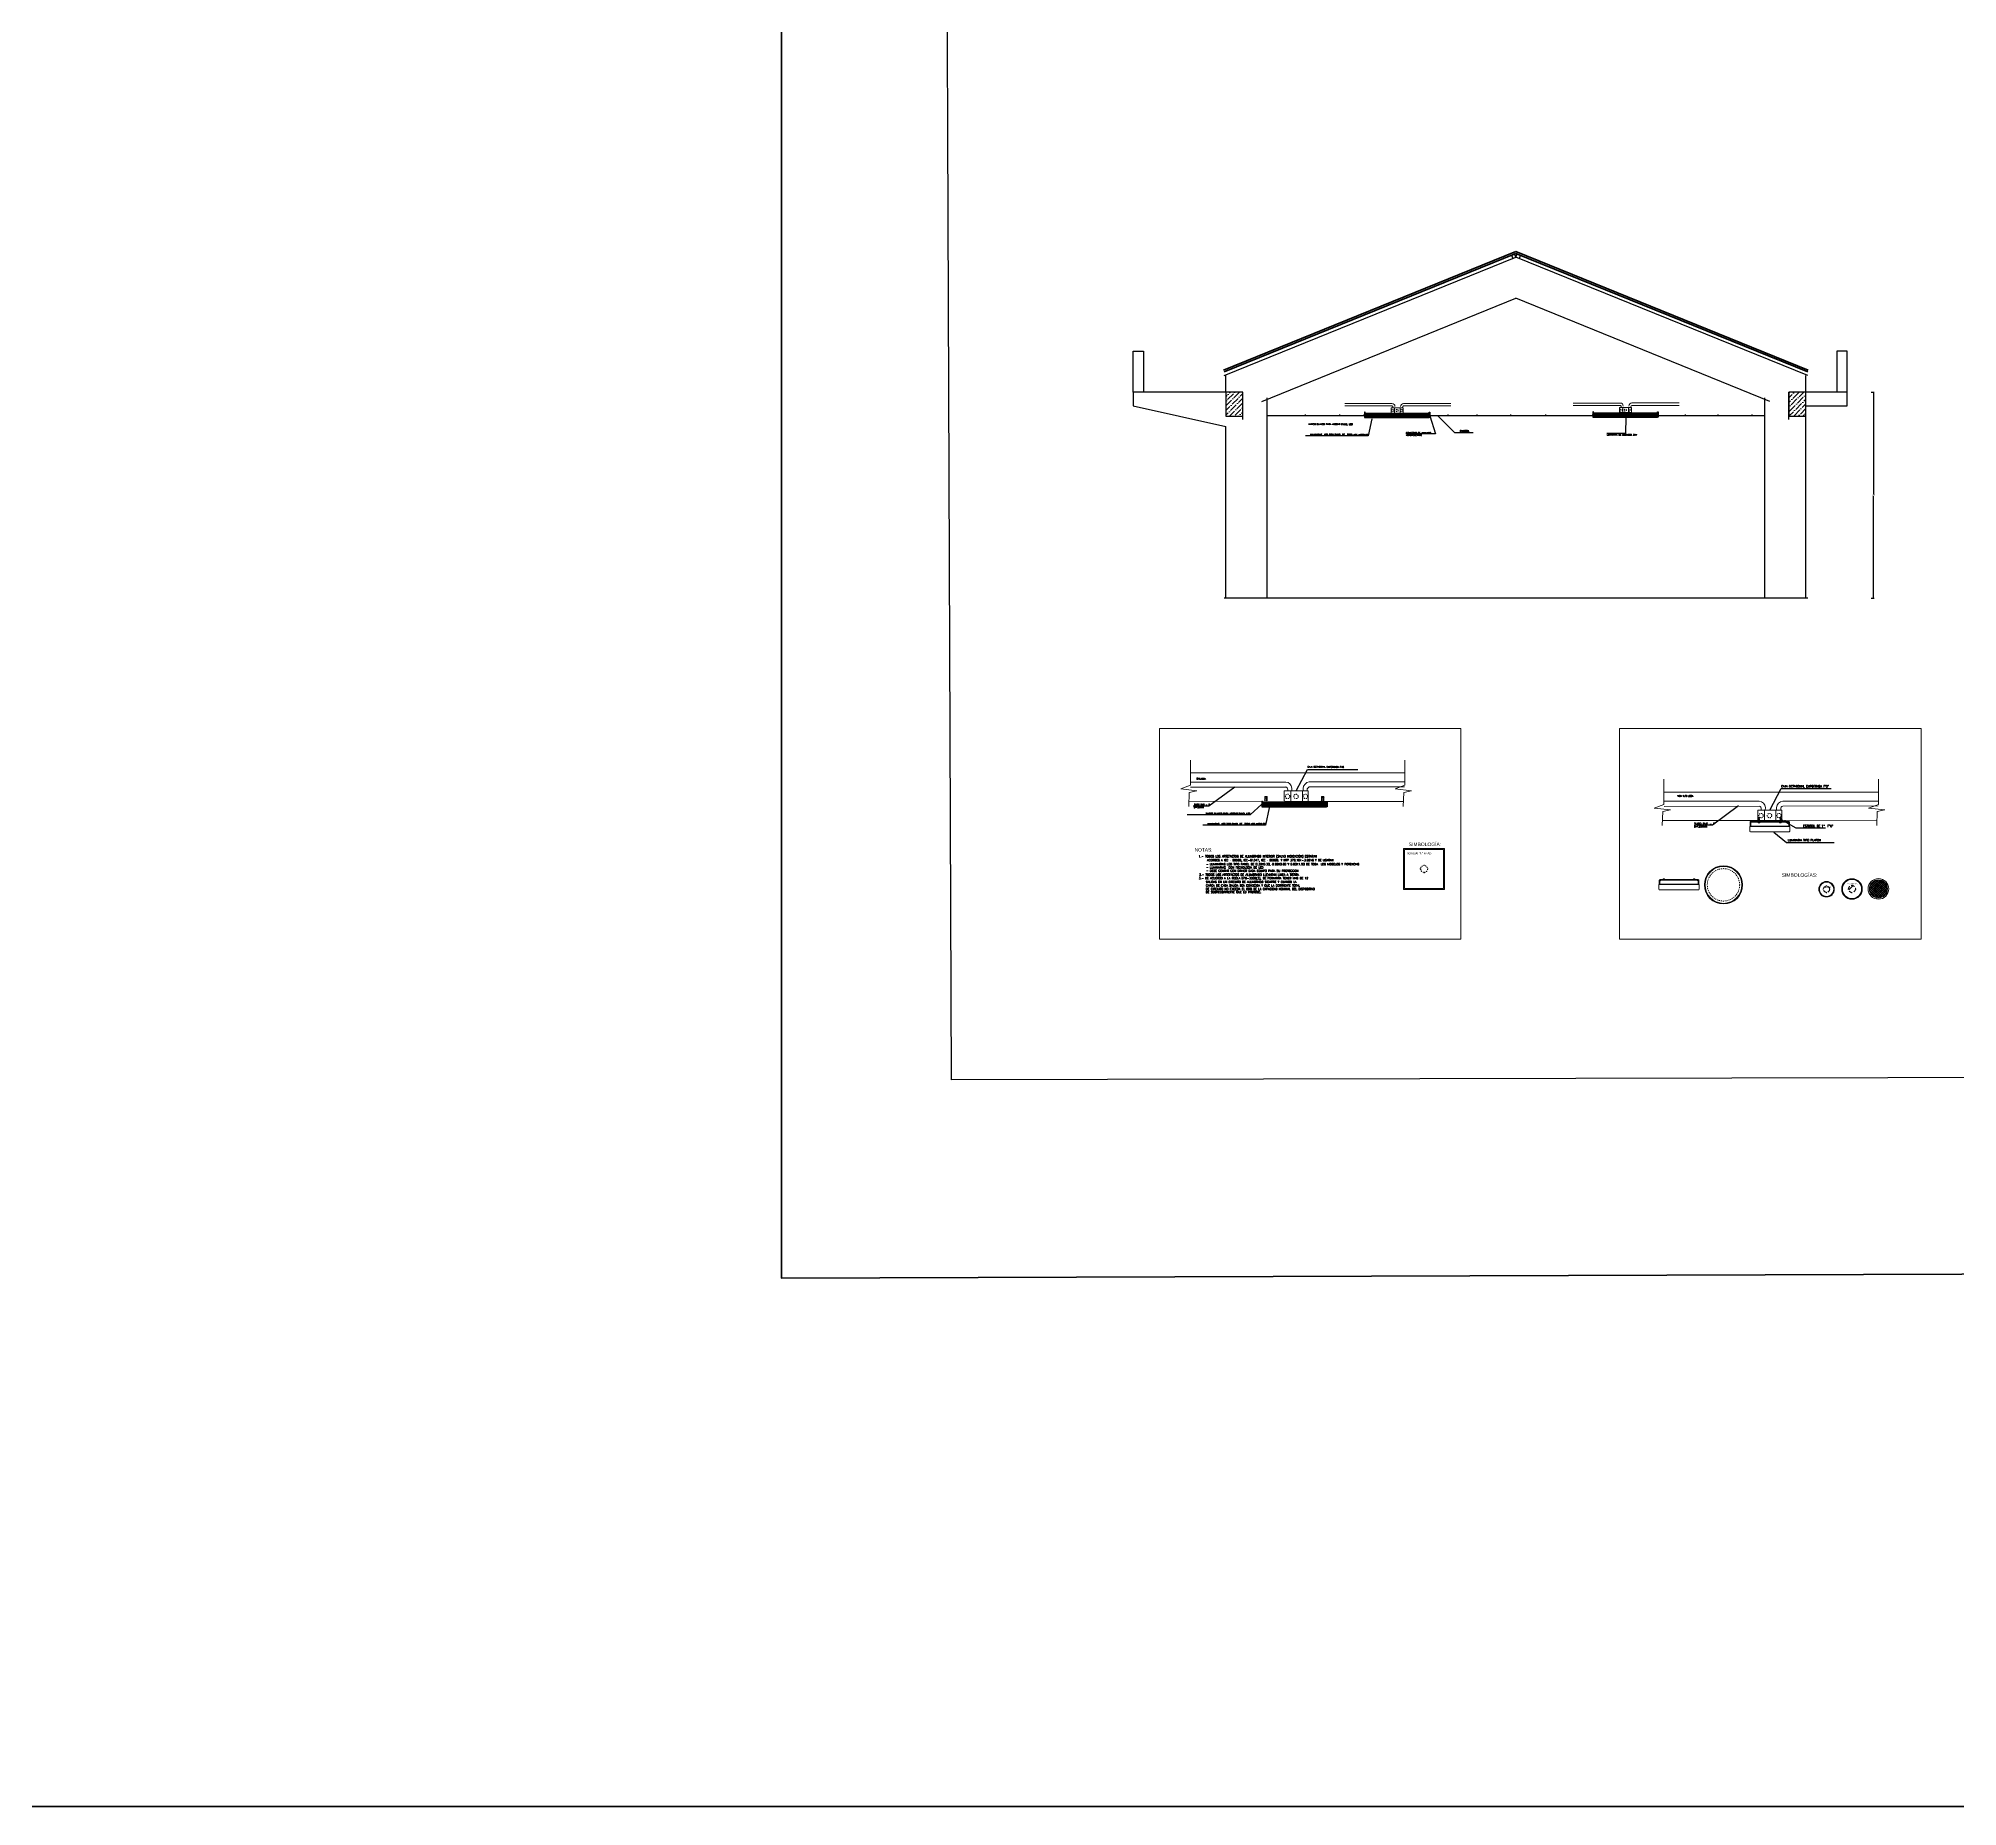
# Model space of a CAD drawing. Header units: inches. Extents: x 1693 to 10990, y 1878 to 5055.
# Drawn here: x 10411.5 to 10609.5, y 3825.1 to 4007.6 of the extents above; entities that cross this region are included whole.
import ezdxf
from ezdxf.lldxf.tags import DXFTag

# ---------------------------------------------------------------- set-up
doc = ezdxf.new("R2010")
doc.units = ezdxf.units.IN
doc.header["$PDMODE"] = 1
for name, pattern in [('01 nivel$0$RAYITAS', [0.375, 0.25, -0.125]), ('DASHED', [0.75, 0.5, -0.25]), ('HIDDEN', [0.375, 0.25, -0.125])]:
    doc.linetypes.add(name, pattern=pattern)
for name, color, linetype, lineweight in [('0-ALIMENTADOR', 1, 'Continuous', 0), ('33', 33, 'Continuous', 0), ('903', 1, 'Continuous', 0), ('a_PERS', 253, 'Continuous', 0), ('ALAMBRADO', 140, 'Continuous', 40), ('Alimentador Principal', 10, 'A', 30), ('cable-alumbrado', 3, 'Continuous', 30), ('CAJAPASE', 1, 'Continuous', 0), ('COLUMNASS', 242, 'Continuous', 30), ('CONTORNO', 95, 'Continuous', 40), ('LINEA 0', 7, 'Continuous', 0), ('Luminarias', 6, 'Continuous', 0), ('LUZ_EMERGENCIA', 3, 'Continuous', 30), ('MUROS-05', 7, 'Continuous', 40), ('TABLEROS', 240, 'Continuous', 0), ('TECHOS', 9, 'Continuous', 5), ('TEXSAN', 5, 'Continuous', 0), ('TEXTO1', 3, 'Continuous', 0)]:
    doc.layers.add(name, color=color, linetype=linetype, lineweight=lineweight)
doc.layers.add('CAJA DE ACOMETIDA', color=2, linetype='Continuous')
doc.layers.add('SELLOS', color=3, linetype='Continuous')
doc.styles.add('Romans', font='romans.shx')
doc.styles.get("Standard").update_dxf_attribs({"font": 'arial.ttf'})
doc.styles.add('SWIS', font='swisse.ttf')
doc.styles.add('TEXTO - ACOTADOS', font='stylu.ttf')
tags = doc.linetypes.add('A', pattern='A,1.5,-0.24619,["A",Standard,S=0.4,R=0,X=0,Y=-0.164551],-0.547239', length=2.293429).pattern_tags.tags
tags[6] = DXFTag(74, 10)
doc.dimstyles.new('ACOTADO 1-50 FRANCHO', dxfattribs={"dimscale": 0.5, "dimtxt": 0.18, "dimasz": 0.1, "dimexe": 0.1, "dimexo": 0.1, "dimgap": 0.025, "dimtad": 0, "dimtih": 1, "dimtoh": 1, "dimzin": 0, "dimdsep": 46, "dimtxsty": 'TEXTO - ACOTADOS', "dimblk": 'DOT', "dimcen": 0.4, "dimclrd": 4, "dimclre": 4, "dimclrt": 3, "dimazin": 0, "dimtfac": 1, "dimtofl": 0, "dimtmove": 2, "dimatfit": 3, "dimldrblk": 'ORIGIN', "dimfxl": 0.5, "dimfxlon": 1, "dimtzin": 0, "dimlwd": -1, "dimlwe": -1, "dimarcsym": 0})
doc.dimstyles.get("Standard").update_dxf_attribs({"dimtxt": 0.18, "dimasz": 0.18, "dimexe": 0.18, "dimexo": 0.0625, "dimgap": 0.09, "dimtad": 0, "dimtih": 1, "dimtoh": 1, "dimdec": 4, "dimzin": 0, "dimdsep": 46, "dimtxsty": 'Standard', "dimcen": 0.09, "dimadec": 0, "dimazin": 0, "dimtfac": 1, "dimtdec": 4, "dimtofl": 0, "dimtmove": 0, "dimatfit": 3, "dimfxl": 1, "dimtolj": 1, "dimtzin": 0, "dimarcsym": 0})
doc.dimstyles.new('STANDARD$7', dxfattribs={"dimtxt": 2.5, "dimasz": 2, "dimexe": 1.25, "dimexo": 0.625, "dimtad": 1, "dimdec": 4, "dimdsep": 46, "dimlunit": 6, "dimtxsty": 'Standard', "dimcen": 2.5, "dimadec": 0, "dimazin": 0, "dimtfac": 1, "dimtdec": 4, "dimtmove": 0, "dimatfit": 3, "dimfxl": 1, "dimtolj": 1, "dimtzin": 0, "dimarcsym": 0})
pattern_1 = [(45, (10233.06576, 3904.01955), (0.1789531, 0.65616134), [0.84359297, -0.1687186, 0, -0.1687186])]

# ---------------------------------------------------------------- blocks, each defined once
blk = doc.blocks.new('A$C63C62BEA')
at = {"layer": 'CAJAPASE', "color": 1, "linetype": 'Continuous'}
for p, q in [((0, 1.16), (2.66, 1.16)), ((0, 1.16), (0, 0.05)), ((0.05, 0), (2.61, 0)), ((0.74, 1.16), (0.74, 0.05)), ((2, 0.05), (2, 1.16)), ((2.66, 0.05), (2.66, 1.16))]:
    blk.add_line(p, q, dxfattribs=at)
at = {"layer": 'CAJAPASE', "color": 1, "linetype": 'HIDDEN', "ltscale": 0.5}
for centre in [(0.37, 0.55), (1.3, 0.55), (2.34, 0.55)]:
    blk.add_circle(centre, 0.246, dxfattribs=at)
at = {"layer": 'CAJAPASE', "color": 1, "linetype": 'Continuous'}
for centre, start, end in [((0.06, 0.06), 182.205, 267.795), ((2.6, 0.06), 272.205, 357.795)]:
    blk.add_arc(centre, 0.0562, start, end, dxfattribs=at)
blk = doc.blocks.new('t')
h = blk.add_hatch(color=2)
h.dxf.hatch_style = 1
h.paths.add_polyline_path([(0, 0), (-0.07, 0, -0.267599), (-0.04, -0.02, -0.12516)])
h.paths.add_polyline_path([(0.07, 0), (0, 0, -0.12516), (0.04, -0.02, -0.267599)])
h.paths.add_polyline_path([(0.04, -0.04, -0.12516), (0, -0.05), (0.07, -0.05, -0.267599)])
h.paths.add_polyline_path([(-0.04, -0.04, -0.267599), (-0.07, -0.05), (0, -0.05, -0.12516)])
at = {"color": 2, "linetype": 'Continuous'}
for p, q in [((-0.04, 0.46), (0.03, 0.47)), ((-0.04, 0.46), (-0.03, 0.47)), ((-0.03, 0.44), (-0.04, 0.46)), ((0.03, 0.44), (-0.04, 0.43)), ((-0.04, 0.43), (-0.03, 0.44)), ((-0.03, 0.41), (-0.04, 0.43)), ((0.03, 0.41), (-0.04, 0.39)), ((-0.04, 0.39), (-0.03, 0.41)), ((-0.03, 0.38), (-0.04, 0.39)), ((0.03, 0.38), (-0.04, 0.36)), ((-0.04, 0.36), (-0.03, 0.38)), ((-0.03, 0.35), (-0.04, 0.36)), ((0.03, 0.35), (-0.04, 0.33)), ((-0.04, 0.33), (-0.03, 0.35)), ((-0.03, 0.32), (-0.04, 0.33)), ((0.03, 0.32), (-0.04, 0.3)), ((-0.04, 0.3), (-0.03, 0.32)), ((-0.03, 0.29), (-0.04, 0.3)), ((0.03, 0.29), (-0.04, 0.27)), ((-0.04, 0.27), (-0.03, 0.29)), ((-0.03, 0.26), (-0.04, 0.27)), ((0.03, 0.26), (-0.04, 0.24)), ((-0.04, 0.24), (-0.03, 0.26)), ((-0.03, 0.23), (-0.04, 0.24)), ((0.03, 0.23), (-0.04, 0.21)), ((-0.04, 0.21), (-0.03, 0.23)), ((-0.03, 0.19), (-0.04, 0.21)), ((0.03, 0.19), (-0.04, 0.18)), ((-0.04, 0.18), (-0.03, 0.19)), ((-0.03, 0.16), (-0.04, 0.18)), ((-0.04, 0.15), (0.03, 0.16)), ((-0.04, 0.15), (-0.03, 0.16)), ((-0.03, 0.13), (-0.04, 0.15)), ((-0.04, 0.12), (0.03, 0.13)), ((-0.04, 0.12), (-0.03, 0.13)), ((-0.03, 0.1), (-0.04, 0.12)), ((-0.04, 0.09), (-0.03, 0.1)), ((0.03, 0.1), (-0.04, 0.09)), ((-0.04, 0), (-0.04, 0.09)), ((0.03, 0.47), (-0.03, 0.47)), ((0.04, 0.46), (-0.03, 0.44)), ((0.04, 0.43), (-0.03, 0.41)), ((0.04, 0.39), (-0.03, 0.38)), ((0.04, 0.36), (-0.03, 0.35)), ((0.04, 0.33), (-0.03, 0.32)), ((-0.01, 0.29), (-0.03, 0.29)), ((0.04, 0.27), (-0.03, 0.26)), ((0.04, 0.24), (-0.03, 0.23)), ((0.04, 0.21), (-0.03, 0.19)), ((-0.03, 0.16), (0.04, 0.18)), ((0.04, 0.15), (-0.03, 0.13)), ((-0.03, 0.1), (0.04, 0.12)), ((0.04, 0.3), (-0.01, 0.29)), ((0.04, 0.46), (0.03, 0.47)), ((0.03, 0.44), (0.04, 0.46)), ((0.04, 0.43), (0.03, 0.44)), ((0.03, 0.41), (0.04, 0.43)), ((0.04, 0.39), (0.03, 0.41)), ((0.03, 0.38), (0.04, 0.39)), ((0.04, 0.36), (0.03, 0.38)), ((0.03, 0.35), (0.04, 0.36)), ((0.04, 0.33), (0.03, 0.35)), ((0.03, 0.32), (0.04, 0.33)), ((0.04, 0.3), (0.03, 0.32)), ((0.03, 0.29), (0.04, 0.3)), ((0.04, 0.27), (0.03, 0.29)), ((0.03, 0.26), (0.04, 0.27)), ((0.04, 0.24), (0.03, 0.26)), ((0.03, 0.23), (0.04, 0.24)), ((0.04, 0.21), (0.03, 0.23)), ((0.03, 0.19), (0.04, 0.21)), ((0.04, 0.18), (0.03, 0.19)), ((0.03, 0.16), (0.04, 0.18)), ((0.04, 0.15), (0.03, 0.16)), ((0.03, 0.13), (0.04, 0.15)), ((0.04, 0.12), (0.03, 0.13)), ((0.03, 0.1), (0.04, 0.12)), ((0.04, 0.09), (0.03, 0.1)), ((0.04, 0), (0.04, 0.09)), ((-0.09, -0.05), (-0.09, -0.01)), ((-0.08, 0), (0.08, 0)), ((-0.08, -0.05), (0.08, -0.05)), ((-0.04, -0.04), (-0.04, -0.02)), ((0.04, -0.04), (0.04, -0.02)), ((0.09, -0.05), (0.09, -0.01))]:
    blk.add_line(p, q, dxfattribs=at)
for centre, radius, start, end in [((-0.08, -0.01), 0.00921, 90, 180), ((-0.08, -0.05), 0.00921, 180, 270), ((-0.07, -0.03), 0.029, 28.173, 88.0982), ((-0.07, -0.03), 0.029, 271.9018, 331.827), ((0.01, -0.09), 0.0887, 96.1882, 124.7243), ((0.01, 0.03), 0.0887, 235.2757, 263.8118), ((-0.01, -0.09), 0.0887, 55.2757, 83.8118), ((-0.01, 0.03), 0.0887, 276.1882, 304.7243), ((0.07, -0.03), 0.029, 91.9018, 151.827), ((0.07, -0.03), 0.029, 208.173, 268.0982), ((0.08, -0.01), 0.00921, 0, 90), ((0.08, -0.05), 0.00921, 270, 0)]:
    blk.add_arc(centre, radius, start, end, dxfattribs=at)
blk = doc.blocks.new('*U638')
at = {"layer": 'Luminarias', "linetype": 'DASHED', "lineweight": 0, "ltscale": 0.05}
blk.add_lwpolyline([(0, -0.04), (0, 0.04)], dxfattribs=at)
blk = doc.blocks.new('*U639')
at = {"color": 0, "linetype": 'ByBlock', "lineweight": -2, "transparency": 16777216}
for p, rotation in [((-0.39, 0), 90), ((0.39, 0), 270), ((0, -0.39), 180)]:
    blk.add_blockref('*U638', p, dxfattribs=dict(at, rotation=rotation))
blk.add_blockref('*U638', (0, 0.39), dxfattribs=at)
blk = doc.blocks.new('*U250')
at = {"layer": 'Luminarias', "linetype": 'DASHED', "lineweight": 0, "ltscale": 0.05}
blk.add_lwpolyline([(0, -0.005), (0, 0.005)], dxfattribs=at)
blk = doc.blocks.new('*U251')
at = {"color": 0, "linetype": 'ByBlock', "lineweight": -2, "transparency": 16777216}
for p, rotation in [((-0.055, 0), 90), ((0.055, 0), 270), ((0, -0.055), 180)]:
    blk.add_blockref('*U250', p, dxfattribs=dict(at, rotation=rotation))
blk.add_blockref('*U250', (0, 0.055), dxfattribs=at)
blk = doc.blocks.new('Led 30w D_30cm')
at = {"lineweight": 0, "ltscale": 0.1}
h = blk.add_hatch(dxfattribs=at)
h.set_pattern_fill('ANSI31', color=6)
h.set_pattern_definition([(45, (0, 0), (-0.08839, 0.08839), [])])
h.paths.add_polyline_path([(0.05, 0, 1), (-0.05, 0, 1)])
at = {"layer": 'Luminarias', "lineweight": 0}
blk.add_circle((0, 0), 0.15, dxfattribs=at)
at = {"layer": 'Luminarias'}
blk.add_circle((0, 0), 0.14, dxfattribs=at)
at = {"layer": 'Luminarias', "linetype": 'DASHED', "lineweight": 0, "ltscale": 0.1}
blk.add_circle((0, 0), 0.05, dxfattribs=at)
blk.add_blockref('*U251', (0, 0))
at = {"layer": 'Luminarias'}
blk.add_text('LED 24W AD', height=0.02, dxfattribs=at).set_placement((-0.086, 0.067))
blk = doc.blocks.new('*U247')
at = {"layer": 'Luminarias', "linetype": 'DASHED', "lineweight": 0, "ltscale": 0.05}
blk.add_lwpolyline([(0, -0.005), (0, 0.005)], dxfattribs=at)
blk = doc.blocks.new('*U248')
at = {"color": 0, "linetype": 'ByBlock', "lineweight": -2, "transparency": 16777216}
for p, rotation in [((-0.05, 0), 90), ((0.05, 0), 270), ((0, -0.05), 180)]:
    blk.add_blockref('*U247', p, dxfattribs=dict(at, rotation=rotation))
blk.add_blockref('*U247', (0, 0.05), dxfattribs=at)
blk = doc.blocks.new('Led 18W D_225 1530Lm')
at = {"layer": 'Luminarias'}
blk.add_circle((0, 0), 0.113, dxfattribs=at)
at = {"layer": 'Luminarias', "lineweight": 0}
blk.add_circle((0, 0), 0.105, dxfattribs=at)
at = {"layer": 'Luminarias', "linetype": 'DASHED', "lineweight": 0, "ltscale": 0.1}
blk.add_circle((0, 0), 0.045, dxfattribs=at)
blk.add_blockref('*U248', (0, 0))
at = {"layer": 'Luminarias'}
blk.add_text(' L18W AD', height=0.02, dxfattribs=at).set_placement((-0.062, 0.016))
blk = doc.blocks.new('*U253')
at = {"layer": 'Luminarias', "linetype": 'DASHED', "lineweight": 0, "ltscale": 0.05}
blk.add_lwpolyline([(0, -0.005), (0, 0.005)], dxfattribs=at)
blk = doc.blocks.new('*U254')
at = {"color": 0, "linetype": 'ByBlock', "lineweight": -2, "transparency": 16777216}
for p, rotation in [((-0.055, 0), 90), ((0.055, 0), 270), ((0, -0.055), 180)]:
    blk.add_blockref('*U253', p, dxfattribs=dict(at, rotation=rotation))
blk.add_blockref('*U253', (0, 0.055), dxfattribs=at)
blk = doc.blocks.new('PANEL REDONDO 24W AD')
at = {"layer": 'a_PERS', "lineweight": 0}
h = blk.add_hatch(dxfattribs=at)
h.set_pattern_fill('ANSI37', color=256, scale=0.007)
h.set_pattern_definition([(45, (-361.559243, 290.591), (-0.0157154482, 0.0157154482), []), (135, (-361.559243, 290.591), (-0.0157154482, -0.0157154482), [])])
h.paths.add_polyline_path([(-0.131, 0, 1), (0.131, 0, 1)])
h.paths.add_polyline_path([(-0.066, 0.081), (0.049, 0.081), (0.049, 0.104), (-0.066, 0.104)], flags=24)
at = {"layer": 'Luminarias', "lineweight": 0}
blk.add_circle((0, 0), 0.15, dxfattribs=at)
at = {"layer": 'Luminarias'}
blk.add_circle((0, 0), 0.131, dxfattribs=at)
at = {"layer": 'Luminarias', "linetype": 'DASHED', "lineweight": 0, "ltscale": 0.1}
blk.add_circle((0, 0), 0.05, dxfattribs=at)
blk.add_blockref('*U254', (0, 0))
at = {"layer": 'Luminarias'}
blk.add_text(' LED 24W AD', height=0.015, dxfattribs=at).set_placement((-0.062, 0.085))
blk = doc.blocks.new('_Dot')
at = {"color": 0, "linetype": 'ByBlock', "lineweight": -2}
blk.add_line((-0.5, 0), (-1, 0), dxfattribs=at)
at = {"color": 0, "linetype": 'ByBlock', "const_width": 0.5}
blk.add_lwpolyline([(-0.25, 0, 1), (0.25, 0, 1)], format="xyb", close=True, dxfattribs=at)
blk = doc.blocks.new('*D653')
at = {"color": 4, "transparency": 16777216}
for p, q in [((10600.6, 3971.11), (10600.9, 3971.11)), ((10600.85, 3971.06), (10600.85, 3960.54)), ((10600.85, 3949.91), (10600.85, 3960.42)), ((10600.6, 3949.86), (10600.9, 3949.86))]:
    blk.add_line(p, q, dxfattribs=at)
at = {"layer": 'Defpoints', "color": 0, "transparency": 16777216}
for p in [(10593.87, 3971.11), (10593.87, 3949.86), (10600.85, 3949.86)]:
    blk.add_point(p, dxfattribs=at)
at = {"color": 4, "transparency": 16777216, "xscale": 0.05, "yscale": 0.05, "zscale": 0.05}
for p, rotation in [((10600.85, 3971.11), 90), ((10600.85, 3949.86), 270)]:
    blk.add_blockref('_Dot', p, dxfattribs=dict(at, rotation=rotation))
at = {"color": 3, "transparency": 16777216, "insert": (10600.85, 3960.48), "char_height": 0.09, "attachment_point": 5, "style": 'TEXTO - ACOTADOS'}
blk.add_mtext('21.26', dxfattribs=at)
blk = doc.blocks.new('_Origin')
at = {"color": 0, "linetype": 'ByBlock', "lineweight": -2}
blk.add_line((0, 0), (-1, 0), dxfattribs=at)
blk.add_circle((0, 0), 0.5, dxfattribs=at)
blk = doc.blocks.new('1')
at = {"layer": 'CONTORNO', "color": 85, "ltscale": 0.5, "true_color": 0x58ba48}
blk.add_line((876.899, -383.312), (680.809, -383.312), dxfattribs=at)

msp = doc.modelspace()

# ---------------------------------------------------------------- hatches: boundary and pattern name
at = {"linetype": 'HIDDEN'}
h = msp.add_hatch(dxfattribs=at)
h.set_pattern_fill('ANSI31', color=251, scale=0.012762, style=0)
h.set_pattern_definition([(135, (10602.638723, 3873.645937), (0.02865194, 0.02865194), [])])
h.paths.add_polyline_path([(10538.264, 3928.879), (10538.208, 3928.879), (10538.208, 3929.328), (10538.078, 3929.328), (10538.078, 3928.879), (10538.022, 3928.879), (10538.022, 3929.384), (10538.264, 3929.384)])
h = msp.add_hatch(dxfattribs=at)
h.set_pattern_fill('ANSI31', color=251, scale=0.012762, style=0)
h.set_pattern_definition([(135, (10608.49509, 3873.645937), (0.02865194, 0.02865194), [])])
h.paths.add_polyline_path([(10544.12, 3928.879), (10544.064, 3928.879), (10544.064, 3929.328), (10543.935, 3929.328), (10543.935, 3928.879), (10543.879, 3928.879), (10543.879, 3929.384), (10544.12, 3929.384)])
at = {"layer": '0-ALIMENTADOR'}
h = msp.add_hatch(dxfattribs=at)
h.set_pattern_fill('ANSI37', color=253, scale=0.020169)
h.set_pattern_definition([(45, (7090.66801, 2405.40449), (-0.0452805827, 0.0452805827), []), (135, (7090.66801, 2405.40449), (-0.0452805827, -0.0452805827), [])])
h.paths.add_polyline_path([(10554.991, 3968.913), (10548.376, 3968.913), (10548.376, 3968.49), (10554.991, 3968.49)])
h = msp.add_hatch(dxfattribs=at)
h.set_pattern_fill('ANSI37', color=253, scale=0.020169)
h.set_pattern_definition([(45, (7114.228455, 2405.448486), (-0.0452805827, 0.0452805827), []), (135, (7114.228455, 2405.448486), (-0.0452805827, -0.0452805827), [])])
h.paths.add_polyline_path([(10578.551, 3968.957), (10571.936, 3968.957), (10571.936, 3968.534), (10578.551, 3968.534)])
h = msp.add_hatch(dxfattribs=at)
h.set_pattern_fill('ANSI37', color=253, scale=0.020169)
h.set_pattern_definition([(45, (7080.07835, 2365.227675), (-0.0452805827, 0.0452805827), []), (135, (7080.07835, 2365.227675), (-0.0452805827, -0.0452805827), [])])
h.paths.add_polyline_path([(10544.401, 3928.737), (10537.786, 3928.737), (10537.786, 3928.314), (10544.401, 3928.314)])
at = {"layer": 'LINEA 0', "true_color": 0x636466}
h = msp.add_hatch(dxfattribs=at)
h.set_pattern_fill('ANSI36', color=251, scale=0.106279)
h.set_pattern_definition(pattern_1)
h.paths.add_polyline_path([(10535.771, 3968.632), (10533.999, 3968.632), (10533.999, 3971.112), (10535.771, 3971.112)])
h = msp.add_hatch(dxfattribs=at)
h.set_pattern_fill('ANSI36', color=251, scale=0.106279)
h.set_pattern_definition(pattern_1)
h.paths.add_polyline_path([(10593.87, 3968.632), (10592.099, 3968.632), (10592.099, 3971.112), (10593.87, 3971.112)])

# ---------------------------------------------------------------- linework, layer by layer
at = {"color": 240, "true_color": 0xed1f24}
for p, q in [((10533.822, 3972.836), (10563.935, 3985.052)), ((10594.047, 3972.836), (10563.935, 3985.052)), ((10537.719, 3970.166), (10563.935, 3980.801)), ((10590.15, 3970.166), (10563.935, 3980.801)), ((10533.999, 3971.112), (10533.999, 3972.836)), ((10593.87, 3971.112), (10593.87, 3972.836)), ((10538.251, 3949.856), (10538.251, 3970.52)), ((10589.619, 3949.856), (10589.619, 3970.52)), ((10598.121, 3971.112), (10593.87, 3971.112)), ((10593.87, 3949.856), (10593.87, 3969.695)), ((10593.87, 3969.695), (10598.121, 3969.695)), ((10598.121, 3969.695), (10598.121, 3971.112)), ((10533.999, 3949.856), (10533.999, 3967.569)), ((10594.047, 3949.856), (10533.822, 3949.856))]:
    msp.add_line(p, q, dxfattribs=at)
for p, q in [((10535.771, 3968.278), (10535.771, 3971.112)), ((10592.099, 3968.278), (10592.099, 3971.112))]:
    msp.add_line(p, q)
at = {"color": 1}
for points in [[(10524.434, 3971.112), (10524.434, 3975.363), (10525.497, 3975.363), (10525.497, 3971.112)], [(10598.121, 3971.112), (10598.121, 3975.363), (10597.059, 3975.363), (10597.059, 3971.112)], [(10533.999, 3971.112), (10525.497, 3971.112), (10524.434, 3971.112), (10524.434, 3969.695), (10533.999, 3967.569)]]:
    msp.add_lwpolyline(points, dxfattribs=at)
at = {"color": 3, "lineweight": 0}
for radius in [1.972, 1.907]:
    msp.add_circle((10585.36, 3920.267), radius, dxfattribs=at)
at = {"color": 252, "linetype": '01 nivel$0$RAYITAS', "lineweight": 0, "ltscale": 0.3, "true_color": 0x939598}
msp.add_circle((10585.36, 3920.267), 1.671, dxfattribs=at)
at = {"layer": '0-ALIMENTADOR'}
for p, q in [((10588.065, 3926.297), (10588.065, 3925.813)), ((10588.135, 3925.742), (10592.138, 3925.742)), ((10592.209, 3925.813), (10592.209, 3926.297)), ((10578.7, 3920.292), (10578.7, 3919.808)), ((10578.77, 3919.737), (10582.773, 3919.737)), ((10582.844, 3919.808), (10582.844, 3920.292))]:
    msp.add_line(p, q, dxfattribs=at)
at = {"layer": '0-ALIMENTADOR', "lineweight": 25}
for p, q in [((10592.209, 3926.297), (10588.065, 3926.297)), ((10582.844, 3920.292), (10578.7, 3920.292))]:
    msp.add_line(p, q, dxfattribs=at)
at = {"layer": '0-ALIMENTADOR', "color": 5, "lineweight": 30}
for points in [[(10548.373, 3968.913), (10548.373, 3969.055), (10548.302, 3969.055), (10548.302, 3968.49), (10548.373, 3968.49)], [(10554.991, 3968.913), (10554.991, 3969.055), (10555.062, 3969.055), (10555.062, 3968.49), (10554.991, 3968.49)], [(10571.936, 3968.957), (10571.936, 3969.099), (10571.865, 3969.099), (10571.865, 3968.534), (10571.936, 3968.534)], [(10578.551, 3968.957), (10578.551, 3969.099), (10578.622, 3969.099), (10578.622, 3968.534), (10578.551, 3968.534)], [(10537.786, 3928.737), (10537.786, 3928.878), (10537.715, 3928.878), (10537.715, 3928.314), (10537.786, 3928.314)], [(10544.401, 3928.737), (10544.401, 3928.878), (10544.472, 3928.878), (10544.472, 3928.314), (10544.401, 3928.314)]]:
    msp.add_lwpolyline(points, dxfattribs=at)
at = {"layer": '0-ALIMENTADOR', "color": 4}
for points in [[(10527.148, 3936.395), (10558.257, 3936.395), (10558.257, 3914.658), (10527.148, 3914.658)], [(10574.644, 3936.395), (10605.753, 3936.395), (10605.753, 3914.658), (10574.644, 3914.658)]]:
    msp.add_lwpolyline(points, close=True, dxfattribs=at)
at = {"layer": '0-ALIMENTADOR'}
for points in [[(10588.099, 3926.297), (10588.099, 3926.712, -0.4142136), (10588.2, 3926.812), (10592.074, 3926.812, -0.4142136), (10592.174, 3926.712), (10592.174, 3926.297)], [(10588.168, 3926.297), (10588.168, 3926.643, -0.4142136), (10588.268, 3926.744), (10592.005, 3926.744, -0.4142136), (10592.106, 3926.643), (10592.106, 3926.297)], [(10588.504, 3926.812), (10588.504, 3926.871, -0.4142136), (10588.534, 3926.902), (10588.596, 3926.902, -0.4142136), (10588.627, 3926.871), (10588.627, 3926.811)], [(10591.77, 3926.812), (10591.77, 3926.871, 0.4142136), (10591.739, 3926.902), (10591.677, 3926.902, 0.4142136), (10591.647, 3926.871), (10591.647, 3926.811)], [(10578.734, 3920.292), (10578.734, 3920.706, -0.4142136), (10578.835, 3920.807), (10582.708, 3920.807, -0.4142136), (10582.809, 3920.706), (10582.809, 3920.292)], [(10578.803, 3920.292), (10578.803, 3920.638, -0.4142136), (10578.903, 3920.739), (10582.64, 3920.739, -0.4142136), (10582.741, 3920.638), (10582.741, 3920.292)], [(10579.139, 3920.807), (10579.139, 3920.866, -0.4142136), (10579.169, 3920.896), (10579.231, 3920.896, -0.4142136), (10579.262, 3920.866), (10579.262, 3920.806)], [(10582.404, 3920.807), (10582.404, 3920.866, 0.4142136), (10582.374, 3920.896), (10582.312, 3920.896, 0.4142136), (10582.282, 3920.866), (10582.282, 3920.806)]]:
    msp.add_lwpolyline(points, format="xyb", dxfattribs=at)
for centre, start, end in [((10588.135, 3925.813), 180, 270), ((10592.138, 3925.813), 270, 360), ((10578.77, 3919.808), 180, 270), ((10582.773, 3919.808), 270, 360)]:
    msp.add_arc(centre, 0.0709, start, end, dxfattribs=at)
at = {"layer": '33', "color": 2}
for p, q in [((10552.485, 3931.815), (10530.351, 3931.824)), ((10540.077, 3928.88), (10530.215, 3928.89)), ((10552.353, 3928.87), (10542.465, 3928.88))]:
    msp.add_line(p, q, dxfattribs=at)
at = {"layer": '33'}
for p, q in [((10601.351, 3929.836), (10579.216, 3929.845)), ((10588.942, 3926.901), (10579.081, 3926.911)), ((10601.218, 3926.891), (10591.331, 3926.901))]:
    msp.add_line(p, q, dxfattribs=at)
at = {"layer": '903'}
for p, q in [((10552.487, 3933.149), (10552.487, 3930.556)), ((10552.487, 3930.556), (10551.475, 3930.161)), ((10551.475, 3930.161), (10553.147, 3929.985)), ((10552.355, 3929.809), (10552.311, 3928.359)), ((10553.147, 3929.985), (10552.355, 3929.809)), ((10579.22, 3931.17), (10579.22, 3928.577)), ((10601.353, 3931.17), (10601.353, 3928.577)), ((10579.22, 3928.577), (10578.209, 3928.182)), ((10578.209, 3928.182), (10579.88, 3928.006)), ((10579.088, 3927.83), (10579.044, 3926.38)), ((10579.88, 3928.006), (10579.088, 3927.83)), ((10601.353, 3928.577), (10600.341, 3928.182)), ((10600.341, 3928.182), (10602.013, 3928.006)), ((10601.221, 3927.83), (10601.177, 3926.38)), ((10602.013, 3928.006), (10601.221, 3927.83))]:
    msp.add_line(p, q, dxfattribs=at)
msp.add_lwpolyline([(10530.355, 3933.149), (10530.355, 3930.556), (10529.343, 3930.161), (10531.015, 3929.985), (10530.223, 3929.809), (10530.179, 3928.359)], dxfattribs=at)
at = {"layer": 'cable-alumbrado', "color": 7, "true_color": 0xffffff}
for p, q in [((10538.251, 3968.702), (10548.376, 3968.702)), ((10554.991, 3968.702), (10571.865, 3968.702)), ((10578.622, 3968.702), (10589.619, 3968.702))]:
    msp.add_line(p, q, dxfattribs=at)
at = {"layer": 'cable-alumbrado', "color": 8}
for p, q in [((10542.223, 3968.702), (10542.223, 3968.802)), ((10545.783, 3968.702), (10545.783, 3968.802)), ((10548.287, 3968.702), (10548.287, 3968.802)), ((10548.287, 3968.702), (10548.287, 3968.802)), ((10555.062, 3968.702), (10555.062, 3968.802)), ((10556.936, 3968.702), (10556.936, 3968.802)), ((10559.928, 3968.702), (10559.928, 3968.802)), ((10563.428, 3968.702), (10563.428, 3968.802)), ((10567.03, 3968.702), (10567.03, 3968.802)), ((10571.865, 3968.702), (10571.865, 3968.802)), ((10578.622, 3968.702), (10578.622, 3968.802)), ((10581.453, 3968.702), (10581.453, 3968.802)), ((10584.802, 3968.702), (10584.802, 3968.802)), ((10588.313, 3968.702), (10588.313, 3968.802))]:
    msp.add_line(p, q, dxfattribs=at)
at = {"layer": 'CAJA DE ACOMETIDA', "color": 4, "elevation": 99090.231}
msp.add_lwpolyline([(10504.429, 4229.572), (10763.934, 4230.127), (10763.365, 3900.701), (10505.685, 3900.15)], close=True, dxfattribs=at)
at = {"layer": 'CAJAPASE', "color": 2}
for p, q in [((10546.269, 3969.951), (10551.142, 3969.951)), ((10546.269, 3969.693), (10551.142, 3969.701)), ((10552.351, 3969.962), (10557.224, 3969.962)), ((10552.351, 3969.703), (10557.224, 3969.712)), ((10569.83, 3969.995), (10574.703, 3969.995)), ((10569.83, 3969.737), (10574.703, 3969.745)), ((10575.911, 3970.006), (10580.784, 3970.006)), ((10575.911, 3969.747), (10580.784, 3969.756)), ((10530.355, 3930.87), (10540.18, 3930.87)), ((10530.355, 3930.348), (10540.18, 3930.365)), ((10540.384, 3929.969), (10540.384, 3930.09)), ((10540.809, 3929.964), (10540.813, 3930.242)), ((10541.972, 3929.969), (10541.968, 3930.221)), ((10542.397, 3929.969), (10542.397, 3930.069)), ((10542.616, 3930.891), (10552.442, 3930.891)), ((10542.616, 3930.37), (10552.442, 3930.387))]:
    msp.add_line(p, q, dxfattribs=at)
at = {"layer": 'CAJAPASE'}
for p, q in [((10579.221, 3928.891), (10589.046, 3928.891)), ((10579.221, 3928.369), (10589.046, 3928.386)), ((10589.25, 3927.99), (10589.25, 3928.111)), ((10589.675, 3927.985), (10589.679, 3928.263)), ((10590.837, 3927.99), (10590.833, 3928.242)), ((10591.263, 3927.99), (10591.263, 3928.09)), ((10591.482, 3928.912), (10601.307, 3928.912)), ((10591.482, 3928.391), (10601.307, 3928.408))]:
    msp.add_line(p, q, dxfattribs=at)
at = {"layer": 'CAJAPASE', "color": 2}
for centre, radius, start, end in [((10551.128, 3969.585), 0.117, 349.75366, 85.06692), ((10551.13, 3969.625), 0.326, 2.56482, 87.8954), ((10552.395, 3969.597), 0.368, 96.99033, 174.93223), ((10552.376, 3969.57), 0.135, 100.92945, 186.8704), ((10574.689, 3969.629), 0.117, 349.75366, 85.06692), ((10574.691, 3969.669), 0.326, 2.56482, 87.8954), ((10575.956, 3969.641), 0.368, 96.99033, 174.93223), ((10575.937, 3969.614), 0.135, 100.92945, 186.8704), ((10540.152, 3930.132), 0.236, 349.75366, 85.06692), ((10540.156, 3930.212), 0.658, 2.56482, 87.8954), ((10542.706, 3930.156), 0.741, 96.99033, 174.93223), ((10542.668, 3930.102), 0.273, 100.92945, 186.8704)]:
    msp.add_arc(centre, radius, start, end, dxfattribs=at)
at = {"layer": 'CAJAPASE'}
for centre, radius, start, end in [((10589.018, 3928.153), 0.236, 349.75366, 85.06692), ((10589.022, 3928.233), 0.658, 2.56482, 87.8954), ((10591.572, 3928.177), 0.741, 96.99033, 174.93223), ((10591.533, 3928.123), 0.273, 100.92945, 186.8704)]:
    msp.add_arc(centre, radius, start, end, dxfattribs=at)
at = {"layer": 'COLUMNASS'}
for points in [[(10533.999, 3968.632), (10535.771, 3968.632), (10535.771, 3971.112), (10533.999, 3971.112)], [(10592.099, 3968.632), (10593.87, 3968.632), (10593.87, 3971.112), (10592.099, 3971.112)]]:
    msp.add_lwpolyline(points, close=True, dxfattribs=at)
at = {"layer": 'Luminarias', "lineweight": 0, "elevation": 66060.154}
for points in [[(10552.332, 3924.033), (10556.583, 3924.033), (10556.583, 3919.782), (10552.332, 3919.782)], [(10552.452, 3919.902), (10556.463, 3919.902), (10556.463, 3923.912), (10552.452, 3923.912)]]:
    msp.add_lwpolyline(points, close=True, dxfattribs=at)
at = {"layer": 'Luminarias', "elevation": 66060.154}
msp.add_lwpolyline([(10552.332, 3924.033), (10556.583, 3924.033), (10556.583, 3919.782), (10552.332, 3919.782)], close=True, dxfattribs=at)
at = {"layer": 'Luminarias', "linetype": 'DASHED', "lineweight": 0, "ltscale": 0.1}
msp.add_circle((10554.458, 3921.907, 66060.154), 0.354, dxfattribs=at)
at = {"layer": 'LUZ_EMERGENCIA'}
for points in [[(10548.376, 3968.49), (10554.991, 3968.49), (10554.991, 3968.913), (10548.376, 3968.913)], [(10571.936, 3968.534), (10578.551, 3968.534), (10578.551, 3968.957), (10571.936, 3968.957)], [(10537.786, 3928.314), (10544.401, 3928.314), (10544.401, 3928.737), (10537.786, 3928.737)]]:
    msp.add_lwpolyline(points, close=True, dxfattribs=at)
at = {"layer": 'MUROS-05', "color": 4}
msp.add_lwpolyline([(10782.515, 3880.672), (10488.155, 3879.666), (10488.174, 4278.462), (10782.515, 4279.474)], close=True, dxfattribs=at)
at = {"layer": 'TECHOS', "color": 240, "lineweight": 35, "true_color": 0xed1f24}
for p, q in [((10563.935, 3985.631), (10533.756, 3973.388)), ((10563.935, 3985.439), (10533.822, 3973.224)), ((10563.935, 3985.631), (10594.114, 3973.388)), ((10563.935, 3985.439), (10594.047, 3973.224))]:
    msp.add_line(p, q, dxfattribs=at)
at = {"layer": 'TECHOS', "color": 240, "lineweight": 30, "true_color": 0xed1f24}
for points in [[(10563.472, 3985.252), (10563.607, 3984.919), (10563.935, 3985.052), (10563.8, 3985.385)], [(10564.398, 3985.252), (10564.263, 3984.919), (10563.935, 3985.052), (10564.07, 3985.385)]]:
    msp.add_lwpolyline(points, close=True, dxfattribs=at)
at = {"layer": 'TEXSAN', "color": 2}
for p, q in [((10538.264, 3929.384), (10538.022, 3929.384)), ((10538.022, 3929.384), (10538.022, 3928.879)), ((10538.208, 3929.328), (10538.078, 3929.328)), ((10538.078, 3929.328), (10538.078, 3928.879)), ((10538.208, 3929.328), (10538.208, 3928.879)), ((10538.264, 3929.384), (10538.264, 3928.879)), ((10544.12, 3929.384), (10543.879, 3929.384)), ((10543.879, 3929.384), (10543.879, 3928.879)), ((10544.064, 3929.328), (10543.935, 3929.328)), ((10543.935, 3929.328), (10543.935, 3928.879)), ((10544.064, 3929.328), (10544.064, 3928.879)), ((10544.12, 3929.384), (10544.12, 3928.879))]:
    msp.add_line(p, q, dxfattribs=at)

# ---------------------------------------------------------------- block references
msp.add_blockref('*U639', (10554.458, 3921.907, 66060.154))
at = {"layer": '0-ALIMENTADOR', "xscale": 1.008447467717507, "yscale": 1.008447467717507, "zscale": 1.008447467717507}
for p in [(10589.023, 3926.733), (10591.236, 3926.733)]:
    msp.add_blockref('t', p, dxfattribs=at)
at = {"layer": 'a_PERS', "xscale": 7.085295255955861, "yscale": 7.085295255955861, "zscale": 7.085295255955861}
msp.add_blockref('PANEL REDONDO 24W AD', (10601.348, 3919.852), dxfattribs=at)
at = {"layer": 'Alimentador Principal', "xscale": 7.085295255955861, "yscale": 7.085295255955861, "zscale": 7.085295255955861}
for name, p in [('Led 18W D_225 1530Lm', (10595.996, 3919.815)), ('Led 30w D_30cm', (10598.62, 3919.839))]:
    msp.add_blockref(name, p, dxfattribs=at)
at = {"layer": 'CAJAPASE', "color": 4}
for p, xscale, yscale, zscale in [((10551.066, 3968.965), 0.463994508609505, 0.463994508609505, 0.463994508609505), ((10574.627, 3969.009), 0.463994508609505, 0.463994508609505, 0.463994508609505), ((10540.026, 3928.88), 0.9355230869042095, 0.9355230869042095, 0.9355230869042095)]:
    msp.add_blockref('A$C63C62BEA', p, dxfattribs=dict(at, xscale=xscale, yscale=yscale, zscale=zscale))
at = {"layer": 'CAJAPASE', "xscale": 0.9355230869042095, "yscale": 0.9355230869042095, "zscale": 0.9355230869042095}
msp.add_blockref('A$C63C62BEA', (10588.892, 3926.901), dxfattribs=at)
at = {"layer": 'CONTORNO', "xscale": 5.904412713296551, "yscale": 5.904412713296551, "zscale": 5.904412713296551}
msp.add_blockref('1', (5812.781, 6088.369), dxfattribs=at)

# ---------------------------------------------------------------- texts
at = {"layer": 'Luminarias'}
msp.add_text('600x600 "N" W AD', height=0.21256, dxfattribs=at).set_placement((10552.705, 3923.422, 66060.154))
at = {"layer": 'SELLOS', "color": 2, "insert": (10530.784, 3924.06), "char_height": 0.3543, "width": 32.94981, "attachment_point": 1, "style": 'SWIS'}
msp.add_mtext('NOTAS:', dxfattribs=at)
at = {"layer": 'TABLEROS', "color": 3, "style": 'Romans'}
for s, height, p in [('AUTOROSCANTE', 0.16135, (10552.607, 3966.599)), ('CRUCETAS DE ALUMINIO', 0.16135, (10552.607, 3966.832)), ('BALDOSA', 0.1614, (10558.147, 3967.032)), ('LUMINARIA DE 600X600 35W', 0.16135, (10573.331, 3966.635)), ('TUBO PVC - P', 0.16135, (10530.725, 3928.456)), ('D=20mm', 0.1614, (10530.717, 3928.197))]:
    msp.add_text(s, height=height, rotation=359.89, dxfattribs=at).set_placement(p)
at = {"layer": 'TABLEROS', "style": 'Romans'}
for s, height, p in [('TUBO PVC - P', 0.21256, (10582.332, 3926.457)), ('D=20mm', 0.2126, (10582.324, 3926.198))]:
    msp.add_text(s, height=height, rotation=359.89, dxfattribs=at).set_placement(p)
at = {"layer": 'TABLEROS', "color": 3, "attachment_point": 1, "rotation": 359.89, "style": 'Romans'}
for s, insert, char_height, width in [('\\pxqr;MARCO BLANCO PARA ADOSAR PANEL LED ', (10539.262, 3967.901), 0.16135, 7.83313), ('\\pxqr;LUMINARIAS  LED TIPO PANEL DE  TODO LOS MODELOS', (10540.868, 3966.81), 0.16135, 7.83313), ('CAJA OCTAGONAL EMPERNADA PVC', (10542.443, 3932.527), 0.16135, 7.48772), ('BALDOSA', (10530.993, 3931.296), 0.1614, 7.48772), ('\\pxqr;MARCO BLANCO PARA ADOSAR PANEL LED ', (10528.673, 3927.724), 0.16135, 7.83313), ('VIGA Y/O LOSA', (10580.604, 3929.522), 0.16135, 7.48772), ('\\pxqr;LUMINARIAS  LED TIPO PANEL DE  TODO LOS MODELOS', (10530.279, 3926.633), 0.16135, 7.83313)]:
    msp.add_mtext(s, dxfattribs=dict(at, insert=insert, char_height=char_height, width=width))
at = {"layer": 'TABLEROS', "char_height": 0.21256, "width": 7.48772, "attachment_point": 1, "rotation": 359.89, "style": 'Romans'}
for s, insert in [('CAJA OCTAGONAL EMPOTRADA F°G°', (10591.308, 3930.548)), ('ESTOBOL DE 1"  F°G°', (10593.581, 3926.45)), ('LUMINARIA TIPO PLAFON', (10592.002, 3924.992))]:
    msp.add_mtext(s, dxfattribs=dict(at, insert=insert))
at = {"layer": 'TEXTO1', "ltscale": 1.5}
for s, p in [('SIMBOLOGÍA:', (10552.883, 3924.266, 66060.154)), ('SIMBOLOGÍAS:', (10591.372, 3921.096))]:
    msp.add_text(s, height=0.36468, dxfattribs=at).set_placement(p)
at = {"layer": 'TEXTO1', "color": 3, "style": 'Romans'}
for s, p in [('1.- TODOS LOS ARTEFACTOS DE ALUMBRADO INTERIOR (SALVO INDICACIÒN) ESTARAN ', (10531.199, 3923.106)), ('- LUMINARIAS LED TIPO PANEL DE 0.30X0.30, 0.60X0.60 Y 0.60X1.20 DE TODA  LOS MODELOS Y POTENCIAS', (10531.964, 3922.29)), ('- DEBE CONTAR CON DRIVER CADA EQUIPO PARA SU PROTECCION', (10531.973, 3921.616)), ('- LUMINARIAS  CON TECNOLOGIA DE LED', (10531.977, 3921.956)), (' ACORDES A IEC – 60598, IEC-61347, IEC – 60929. Y NTP 370.101-3:2016 Y SE USARAN', (10531.925, 3922.705)), ('3.- DE ACUERDO A LA REGLA 070-3000(3), SE PERMITIRA TENER MAS DE 12', (10531.207, 3920.845)), ('2.- TODOS LOS ARTEFACTOS DE ALUMBRADO LLEVARAN LINEA A TIERRA', (10531.255, 3921.215)), ('     SALIDAS EN UN CIRCUITO DE ALUMBRADO SIEMPRE Y CUANDO LA  ', (10531.158, 3920.46)), ('     CARGA DE CADA SALIDA SEA CONOCIDA Y QUE LA CORRIENTE TOTAL', (10531.158, 3920.095)), ('     DE CIRCUITO NO EXCEDA EL 80%%% DE LA CAPACIDAD NOMINAL DEL DISPOSITIVO', (10531.158, 3919.734)), ('     DE SOBRECORRIENTE QUE LO PROTEGE.', (10531.142, 3919.42))]:
    msp.add_text(s, height=0.21256, dxfattribs=at).set_placement(p)

# ---------------------------------------------------------------- dimensions: what is measured, and where the dimension line sits
dim = msp.add_linear_dim(base=(10600.85, 3949.856), p1=(10593.87, 3971.112), p2=(10593.87, 3949.856), angle=90, dimstyle='ACOTADO 1-50 FRANCHO')
dim.commit()
dim.dimension.update_dxf_attribs({"geometry": '*D653', "text_midpoint": (10600.85, 3960.484)})

# ---------------------------------------------------------------- leaders
at = {"layer": 'ALAMBRADO', "color": 3, "lineweight": 0}
for points in [[(10549.063, 3968.379), (10548.698, 3966.594), (10542.214, 3966.594)], [(10555.062, 3968.673), (10555.625, 3966.806), (10552.588, 3966.806)], [(10555.882, 3968.675), (10557.601, 3966.938), (10559.52, 3966.938)], [(10575.285, 3968.526), (10575.248, 3966.841), (10573.312, 3966.841)], [(10541.271, 3929.969), (10542.441, 3932.18), (10547.611, 3932.18)], [(10534.915, 3930.356), (10532.236, 3928.373), (10530.645, 3928.373)], [(10537.715, 3928.596), (10536.502, 3927.508), (10530.018, 3927.508)], [(10538.473, 3928.202), (10538.108, 3926.417), (10531.624, 3926.417)]]:
    msp.add_leader(points, dimstyle='Standard', override={"dimasz": 0.07}, dxfattribs=at)
at = {"layer": 'ALAMBRADO', "lineweight": 0}
for points, dimstyle, override in [([(10590.137, 3927.99), (10591.307, 3930.201), (10596.477, 3930.201)], 'STANDARD$7', {"dimtxt": 0.18, "dimasz": 0.05, "dimexe": 0.18, "dimexo": 0.0625, "dimgap": 0.09, "dimtad": 0, "dimtih": 1, "dimtoh": 1, "dimzin": 0, "dimlunit": 2, "dimcen": 0.09, "dimtofl": 0}), ([(10586.913, 3928.42), (10584.235, 3926.437), (10582.643, 3926.437)], 'STANDARD$7', {"dimtxt": 0.18, "dimasz": 0.05, "dimexe": 0.18, "dimexo": 0.0625, "dimgap": 0.09, "dimtad": 0, "dimtih": 1, "dimtoh": 1, "dimzin": 0, "dimlunit": 2, "dimcen": 0.09, "dimtofl": 0}), ([(10590.548, 3925.689), (10591.875, 3924.645), (10596.778, 3924.645)], 'STANDARD$7', {"dimtxt": 0.18, "dimasz": 0.05, "dimexe": 0.18, "dimexo": 0.0625, "dimgap": 0.09, "dimtad": 0, "dimtih": 1, "dimtoh": 1, "dimzin": 0, "dimlunit": 2, "dimcen": 0.09, "dimtofl": 0}), ([(10591.329, 3927.017), (10592.828, 3926.146), (10595.872, 3926.146)], 'Standard', {"dimasz": 0.05})]:
    msp.add_leader(points, dimstyle=dimstyle, override=override, dxfattribs=at)

doc.saveas('drawing.dxf')
